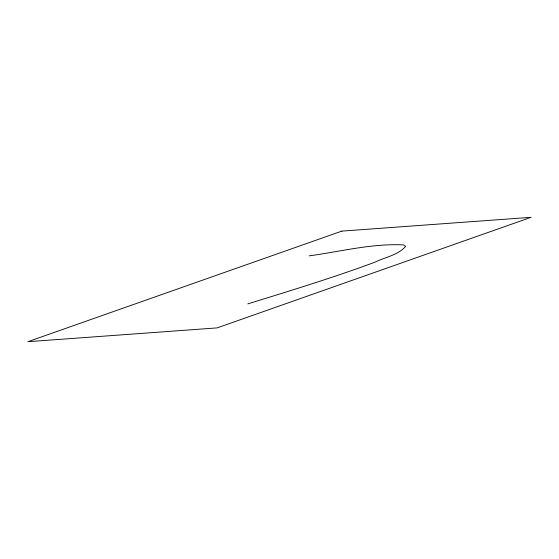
<?xml version="1.0" encoding="UTF-8"?>
<svg xmlns="http://www.w3.org/2000/svg" width="559" height="559" viewBox="0 0 559 559"><rect width="100%" height="100%" fill="white"/><g stroke="black" fill="none" stroke-linecap="round" stroke-linejoin="round"><path stroke-width="0.84" d="M247.812 303.879C290.303 290.743 332.878 277.746 374.607 262.311C384.788 257.238 397.875 255.288 405.589 246.442L403.549 244.884C371.805 243.347 340.403 251.641 309.106 255.854M341.835 231.112L27.95 341.682L217.165 327.888L531.05 217.318L341.835 231.112"/></g></svg>
